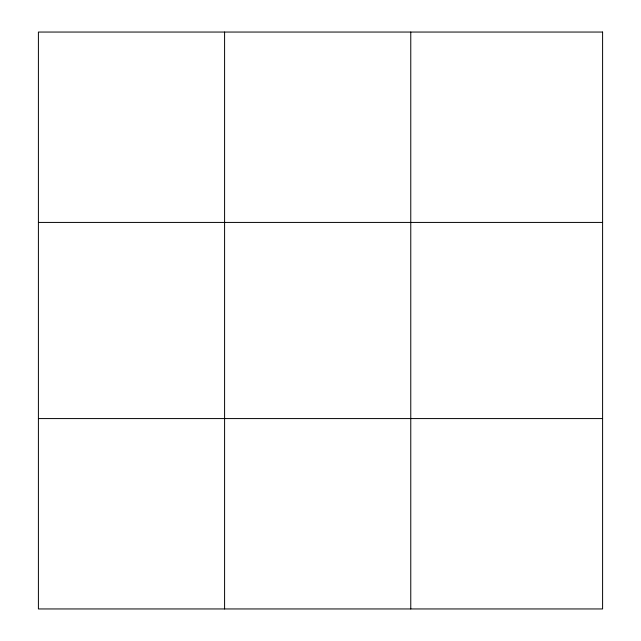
<?xml version="1.0" encoding="UTF-8"?>
<svg xmlns="http://www.w3.org/2000/svg" width="641" height="641" viewBox="0 0 641 641"><rect width="100%" height="100%" fill="white"/><g stroke="black" fill="none" stroke-linecap="round" stroke-linejoin="round"><path stroke-width="0.96" d="M224.59 608.95L224.59 32.05M410.769 608.95L410.769 32.05M38.404 222.427L602.596 222.427M38.404 418.573L602.596 418.573M602.596 32.05L602.596 608.95L38.404 608.95L38.404 32.05L602.596 32.05"/></g></svg>
